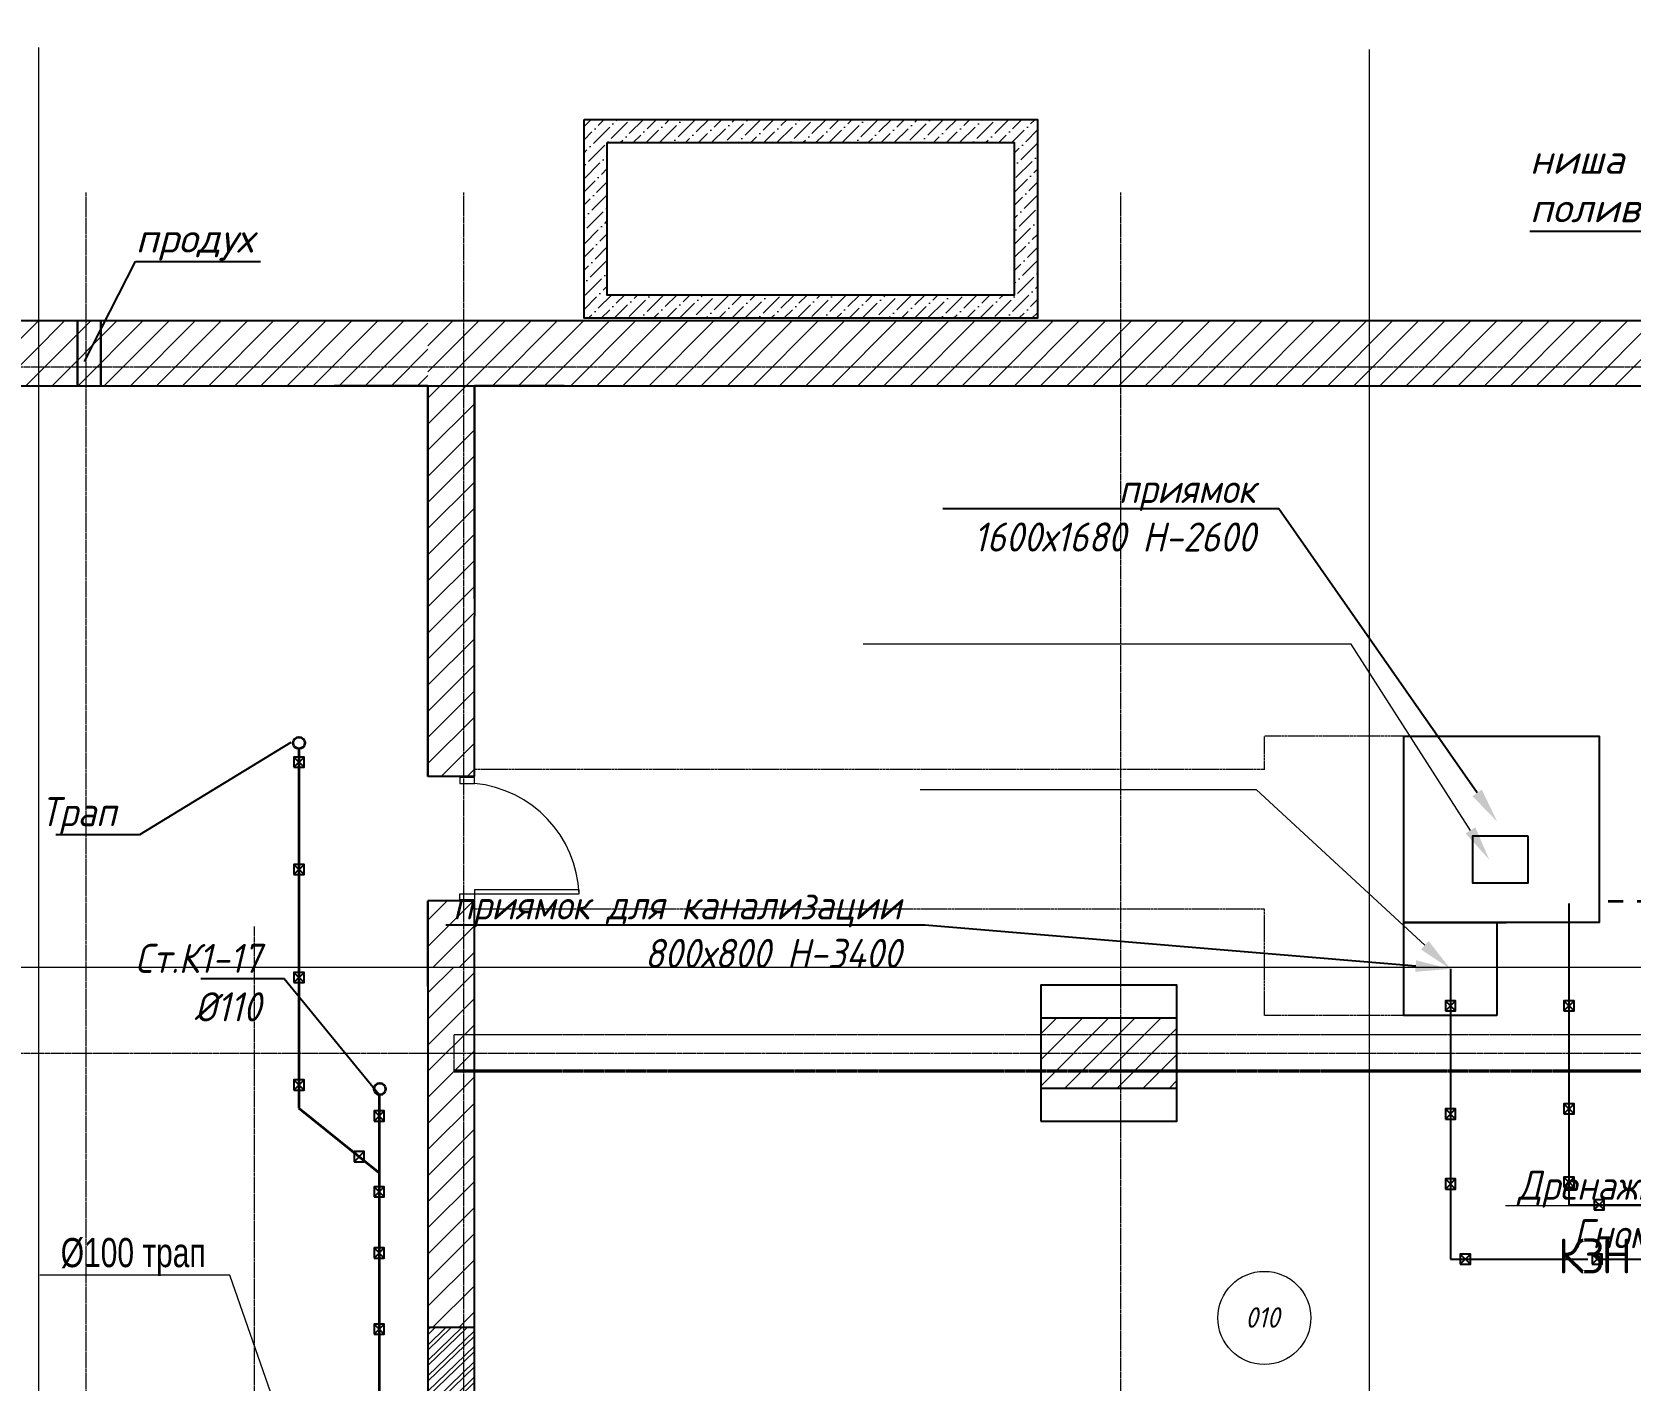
# Model space of a CAD drawing. Header units: millimetres. Extents: x -10178924 to 11692288, y -947381 to 58396.
# Drawn here: x 745672 to 759417, y -887320 to -875729 of the extents above; entities that cross this region are included whole.
import ezdxf
from ezdxf import colors
from ezdxf.entities.mleader import LeaderData, LeaderLine
from ezdxf.math import Vec2, Vec3

# ---------------------------------------------------------------- set-up
doc = ezdxf.new("R2010")
doc.units = ezdxf.units.MM
for name, pattern in [('Dashed 1', [250, 130, -120]), ('HIDDEN', [9.525, 6.35, -3.175]), ('короткая штриховая', [282.222222, 141.111111, -141.111111]), ('невидимая', [9.525, 6.35, -3.175]), ('осевая', [50.8, 31.75, -6.35, 6.35, -6.35])]:
    doc.linetypes.add(name, pattern=pattern)
for name, color, linetype, lineweight in [('!К3', 30, 'Continuous', 30), ('_0', 7, 'Continuous', 25), ('PDF _Разрезы', 7, 'Continuous', 9), ('АР_Двери', 250, 'Continuous', 9), ('Балки.1', 7, 'Continuous', 9), ('ВК_ К1', 24, 'Continuous', 35), ('Контур пол Подвал', 7, 'Continuous', 9), ('Основная ГКЛ', 250, 'Continuous', 9), ('Перегородки', 162, 'Continuous', 9), ('перегородки нов.', 112, 'Continuous', 30), ('Размеры осевые', 153, 'Continuous', 9), ('Стены.1', 7, 'Continuous', 25), ('Текст 0.09', 250, 'Continuous', 5), ('ШТРИХОВКА', 252, 'Continuous', 15)]:
    doc.layers.add(name, color=color, linetype=linetype, lineweight=lineweight)
for name, color, linetype in [('_надписи канализация', 7, 'Continuous'), ('PDF _Марки помещений', 5, 'Continuous'), ('ВК_Выноски', 7, 'Continuous'), ('Стены внутр.1', 7, 'Continuous')]:
    doc.layers.add(name, color=color, linetype=linetype)
doc.styles.add('ISOCPEUR', font='isocpeui.ttf', dxfattribs={"width": 0.9})
doc.styles.add('MOSOBL (isocpeur)', font='isocpeur.ttf')
doc.styles.add('НТПИ_ТИ', font='isocpeui.ttf', dxfattribs={"height": 250})

# ---------------------------------------------------------------- blocks, each defined once
blk = doc.blocks.new('_None')
blk = doc.blocks.new('A$C5282721b')
at = {"lineweight": 0, "true_color": 0x000000, "transparency": 33554687}
h = blk.add_hatch(dxfattribs=at)
h.set_pattern_fill('ANSI36', color=18, scale=25)
h.set_pattern_definition([(45, (-43227.7, 279085.83), (42.09495, 154.348152), [198.4375, -39.6875, 0, -39.6875])])
h.paths.add_polyline_path([(35183.808, 2128.057), (31283.391, 2128.057), (31283.391, 418.057), (35183.808, 418.057)])
h.paths.add_polyline_path([(34983.808, 1928.057), (34983.808, 618.057), (31483.391, 618.057), (31483.391, 1928.057)], flags=16)
at = {"layer": 'Перегородки', "lineweight": 20, "true_color": 0x000000, "transparency": 33554687}
h = blk.add_hatch(dxfattribs=at)
h.set_pattern_fill('ANSI32', color=18, scale=10, angle=359)
h.set_pattern_definition([(44, (3697.79, 237821.82), (-66.16621, 68.517116), []), (44, (3742.68, 237821.04), (-66.16621, 68.517116), [])])
h.paths.add_polyline_path([(30340.503, -8261.283), (29940.503, -8261.282), (29940.503, -8858.185), (30342.672, -8858.185)])
at = {"layer": 'ШТРИХОВКА', "ltscale": 100, "true_color": 0x000000, "transparency": 33554687}
h = blk.add_hatch(dxfattribs=at)
h.set_pattern_fill('ANSI31', color=18, scale=50)
h.set_pattern_definition([(45, (-79853.19, 25128.16), (-112.2532, 112.2532), [])])
h.paths.add_polyline_path([(23461.119, -5698.72), (20726.119, -5698.72), (20726.119, -6098.72), (23461.119, -6098.72), (23461.119, -6515.547), (23861.119, -6515.547), (23861.119, -5328.486), (23461.119, -5328.486)], flags=17)
h.paths.add_polyline_path([(17846.22, -11596.906), (8196.095, -11596.906), (8096.091, -11596.906), (5081.5, -11596.906), (5081.5, -12156.906), (17846.22, -12156.906), (17846.22, -11876.906)], flags=17)
h.paths.add_polyline_path([(8216.705, -5698.72), (8216.779, -6098.72), (19406.923, -6098.72), (19406.923, -5698.72)], flags=16)
h.paths.add_polyline_path([(4011.5, -12156.906), (4011.5, -11596.906), (86.923, -11596.906), (86.923, -9009.38), (86.923, -8929.368), (86.923, -6098.72), (3721.276, -6098.72), (3801.387, -6098.72), (9286.442, -6098.72), (9286.779, -5698.72), (86.923, -5698.72), (86.923, -161.943), (23461.119, -161.943), (23461.119, -4567.801), (23861.119, -4567.801), (23861.119, -3119.021), (23861.119, -2969.021), (23861.119, -161.943), (24472.507, -161.943), (29133.626, -161.943), (29283.626, -161.943), (29940.503, -161.943), (29940.503, 398.057), (-473.077, 398.057), (-473.077, -11800), (-473.077, -12156.906), (-0.293, -12156.906)])
h.paths.add_polyline_path([(23861.119, -9596.906), (23461.119, -9596.906), (23461.119, -11596.906), (18816.22, -11596.906), (18816.22, -12156.906), (23301.119, -12156.906), (23301.119, -15862.111), (25035.25, -15862.111), (25595.277, -15862.111), (25744.391, -15862.111), (25744.391, -15302.111), (23861.119, -15302.111), (23861.119, -12066.906)])
h.paths.add_polyline_path([(23461.119, -8546.906), (23861.119, -8546.906), (23861.119, -7571.566), (23461.119, -7571.566)], flags=17)
h = blk.add_hatch(dxfattribs=at)
h.set_pattern_fill('ANSI31', color=18, scale=50)
h.set_pattern_definition([(45, (-79853.01, 26279.86), (-112.2532, 112.2532), [])])
h.paths.add_polyline_path([(54269.391, -3939.953), (54269.391, 398.057), (51072.983, 398.057), (51081.553, -161.943), (53709.571, -162.311), (53709.571, -3940.43)])
h.paths.add_polyline_path([(30340.503, -4591.943), (29940.503, -4591.943), (29940.683, -5161.423), (30340.683, -5161.423)])
h.paths.add_polyline_path([(29940.503, -3521.943), (30340.503, -3521.908), (30340.683, -162.311), (50990.793, -161.943), (51100, -161.943), (51100, 398.057), (29940.503, 398.057)])
h = blk.add_hatch(dxfattribs=at)
h.set_pattern_fill('ANSI31', color=18, scale=50)
h.set_pattern_definition([(45, (-102723.39, 24113.07), (-112.2532, 112.2532), [])])
h.paths.add_polyline_path([(30340.503, -8261.282), (29940.503, -8261.282), (29940.503, -5161.054), (30340.503, -5161.054), (30340.503, -5741.281)])
h = blk.add_hatch(dxfattribs=at)
h.set_pattern_fill('ANSI31', color=18, scale=50)
h.set_pattern_definition([(45, (-97179.91, 22910.27), (-112.2532, 112.2532), [])])
h.paths.add_polyline_path([(36382.673, -6201.281), (35920.858, -6201.281), (35212.673, -6201.281), (35212.673, -5601.281), (36382.673, -5601.281)])
at = {"transparency": 33554687}
blk.add_line((39134.97, -4776.67), (39214.97, -4776.67), dxfattribs=at)
blk.add_line((39134.97, -4776.67), (39214.97, -4776.67), dxfattribs=at)
at = {"color": 18, "linetype": 'короткая штриховая', "ltscale": 0.02, "true_color": 0x000000, "transparency": 33554687}
blk.add_line((30165.416, -6046.445), (47851.287, -6046.445), dxfattribs=at)
at = {"layer": '_0', "color": 18, "true_color": 0x000000, "transparency": 33554687}
for p, q in [((38334.97, -3176.67), (40014.97, -3176.67)), ((38334.97, -4776.67), (38334.97, -3176.67)), ((40014.97, -3176.67), (40014.97, -4776.67)), ((40014.97, -4776.67), (38334.97, -4776.67))]:
    blk.add_line(p, q, dxfattribs=at)
for points in [[(38334.97, -3176.67), (40014.97, -3176.67), (40014.97, -4776.67), (38334.97, -4776.67)], [(38334.97, -3176.67), (40014.97, -3176.67), (40014.97, -4776.67), (38334.97, -4776.67)], [(39134.97, -5576.67), (38334.97, -5576.67), (38334.97, -4776.67), (39134.97, -4776.67)]]:
    blk.add_lwpolyline(points, close=True, dxfattribs=at)
at = {"layer": '_0', "color": 18, "ltscale": 100, "true_color": 0x000000, "transparency": 33554687, "elevation": -0.1}
blk.add_lwpolyline([(39404.573, -4035.981), (38924.573, -4035.981), (38924.573, -4435.981), (39404.573, -4435.981)], close=True, dxfattribs=at)
at = {"layer": 'PDF _Марки помещений', "color": 18, "lineweight": 9, "true_color": 0x000000, "transparency": 33554687}
blk.add_circle((37134.389, -8177.368), 400.064, dxfattribs=at)
at = {"layer": 'PDF _Разрезы', "color": 18, "lineweight": 9, "true_color": 0x000000, "transparency": 33554687}
for points in [[(26590.978, -58613.553), (26594.843, 2746.034)], [(39460.485, -52606.265), (39460.485, -21182.649), (38038.076, -21182.649), (38038.076, 2729.276)], [(-3851.775, -5161.054), (61037.167, -5161.054)]]:
    blk.add_lwpolyline(points, dxfattribs=at)
at = {"layer": 'АР_Двери', "color": 18, "true_color": 0x000000, "transparency": 33554687}
for points in [[(30340.503, -3581.908), (30340.503, -3531.908), (30215.503, -3531.908), (30215.503, -3581.908)], [(30340.503, -4531.943), (30340.503, -4581.943), (30215.503, -4581.943), (30215.503, -4531.943)], [(31240.503, -4531.943), (31240.503, -4496.943), (30340.503, -4496.943), (30340.503, -4531.943)]]:
    blk.add_lwpolyline(points, close=True, dxfattribs=at)
blk.add_arc((30248.837, -4570.065), 992.399, 2.2014945, 84.7001079, dxfattribs=at)
at = {"layer": 'Балки.1', "color": 18, "linetype": 'короткая штриховая', "ltscale": 0.02, "true_color": 0x000000, "transparency": 33554687}
for p, q in [((30165.416, -5741.281), (47851.287, -5741.281)), ((30165.416, -6061.281), (30165.416, -5741.281)), ((30165.416, -6061.281), (47851.287, -6061.281))]:
    blk.add_line(p, q, dxfattribs=at)
at = {"layer": 'ВК_Выноски', "linetype": 'ByBlock', "lineweight": 13, "transparency": 33554687}
blk.add_lwpolyline([(39207.762, -7211.661), (41882.852, -7211.661)], dxfattribs=at)
blk.add_lwpolyline([(39207.762, -7211.661), (41882.852, -7211.661)], dxfattribs=at)
at = {"layer": 'Контур пол Подвал', "color": 18, "linetype": 'невидимая', "true_color": 0x000000, "transparency": 33554687}
for p, q in [((38334.97, -3176.67), (37134.97, -3176.67)), ((37134.97, -3461.943), (37134.97, -3176.67)), ((37134.97, -3461.943), (30340.503, -3461.943)), ((37134.97, -4661.943), (30340.503, -4661.943)), ((37134.97, -5576.67), (37134.97, -4661.943)), ((38334.97, -5576.67), (37134.97, -5576.67))]:
    blk.add_line(p, q, dxfattribs=at)
at = {"layer": 'Основная ГКЛ', "color": 18, "linetype": 'HIDDEN', "ltscale": 5, "true_color": 0x000000, "transparency": 33554687}
for p, q in [((30215.503, -3521.908), (30340.503, -3521.908)), ((30340.503, -4591.943), (30215.503, -4591.943))]:
    blk.add_line(p, q, dxfattribs=at)
at = {"layer": 'Перегородки', "color": 18, "linetype": 'Continuous', "lineweight": 25, "true_color": 0x000000, "transparency": 33554687}
blk.add_line((30340.503, -8261.282), (29940.503, -8261.282), dxfattribs=at)
at = {"layer": 'перегородки нов.', "color": 18, "ltscale": 100, "true_color": 0x000000, "transparency": 33554687}
for p, q in [((26927.009, -161.943), (26927.009, 398.057)), ((27127.009, -161.943), (27127.009, 398.057))]:
    blk.add_line(p, q, dxfattribs=at)
at = {"layer": 'Размеры осевые', "color": 251, "linetype": 'осевая', "ltscale": 0.5, "transparency": 33554687}
for p, q in [((27000, -52200), (27000, 1500)), ((30250, -19000), (30250, 1500)), ((35900, -19000), (35900, 1500)), ((-9750, 0), (57900, 0)), ((28450, -58512.867), (28450, -4812.867)), ((-9750, -5900), (57900, -5900))]:
    blk.add_line(p, q, dxfattribs=at)
at = {"layer": 'Стены внутр.1', "color": 18, "true_color": 0x000000, "transparency": 33554687}
for p, q in [((29283.626, -161.943), (29133.626, -161.943)), ((31112.952, -161.943), (31262.952, -161.943)), ((30340.503, -1994.214), (30340.503, -2144.214))]:
    blk.add_line(p, q, dxfattribs=at)
at = {"layer": 'Стены внутр.1', "color": 18, "linetype": 'Continuous', "true_color": 0x000000, "transparency": 33554687}
for p, q in [((30340.503, -3521.943), (29940.503, -3521.943)), ((30340.503, -4591.943), (29940.503, -4591.943)), ((30340.503, -8261.282), (29940.503, -8261.282))]:
    blk.add_line(p, q, dxfattribs=at)
at = {"layer": 'Стены внутр.1', "color": 18, "linetype": 'Continuous', "true_color": 0x000000, "transparency": 33554687, "flags": 128}
for points in [[(29940.503, -161.943), (29940.503, -3521.943)], [(30340.503, -1994.214), (30340.503, -161.943)], [(30340.503, -3521.908), (30340.503, -2144.214)], [(29940.503, -4591.943), (29940.503, -8261.282)], [(30340.503, -11596.906), (30340.503, -4591.943)], [(29940.503, -8240.115), (29940.503, -10500.003)]]:
    blk.add_lwpolyline(points, dxfattribs=at)
at = {"layer": 'Стены.1', "color": 18, "linetype": 'Continuous', "true_color": 0x000000, "transparency": 33554687}
for p, q in [((29940.503, -161.943), (29283.626, -161.943)), ((29940.503, -3521.943), (29940.503, -161.943)), ((31112.952, -161.943), (30340.503, -161.943)), ((30340.503, -161.943), (30340.503, -1994.214)), ((29940.503, -5327.59), (29940.503, -4591.943))]:
    blk.add_line(p, q, dxfattribs=at)
at = {"layer": 'Стены.1', "color": 18, "linetype": 'Continuous', "lineweight": 25, "true_color": 0x000000, "transparency": 33554687, "flags": 128}
for points in [[(31283.391, 2128.057), (35183.808, 2128.057), (35183.808, 418.057), (31283.391, 418.057)], [(31483.391, 1928.057), (34983.808, 1928.057), (34983.808, 618.057), (31483.391, 618.057)]]:
    blk.add_lwpolyline(points, close=True, dxfattribs=at)
at = {"layer": 'Стены.1', "color": 18, "linetype": 'Continuous', "true_color": 0x000000, "transparency": 33554687, "flags": 128}
for points in [[(-473.077, 398.057), (54269.391, 398.057)], [(86.923, -161.943), (53709.391, -161.943)], [(24622.507, -161.943), (29133.626, -161.943)], [(29283.626, -161.943), (29940.503, -161.943)], [(30340.503, -161.943), (31112.952, -161.943)], [(31262.952, -161.943), (47875.244, -161.943)]]:
    blk.add_lwpolyline(points, dxfattribs=at)
for points in [[(35212.673, -6486.281), (36382.673, -6486.281), (36382.673, -5316.281), (35212.673, -5316.281)], [(35212.673, -6201.281), (36382.673, -6201.281), (36382.673, -5601.281), (35212.673, -5601.281)]]:
    blk.add_lwpolyline(points, close=True, dxfattribs=at)
at = {"layer": 'Текст 0.09', "color": 7, "linetype": 'ByBlock', "lineweight": -2, "ltscale": 100, "transparency": 33554687}
blk.add_line((27426.479, 907.389), (27426.839, 907.389), dxfattribs=at)
blk.add_line((27426.479, 907.389), (27426.839, 907.389), dxfattribs=at)
for points in [[(39418.026, 1168.384), (42488.57, 1168.384)], [(39418.026, 1168.384), (42488.57, 1168.384)], [(26987.08, 45.11), (27426.479, 907.389)], [(26987.08, 45.11), (27426.479, 907.389)], [(27426.839, 907.389), (28502.118, 907.389)], [(27426.839, 907.389), (28502.118, 907.389)]]:
    blk.add_lwpolyline(points, dxfattribs=at)
at = {"layer": 'Текст 0.09', "color": 7, "ltscale": 100, "transparency": 33554687}
blk.add_solid([(26987.107, 45.096), (26986.998, 44.949), (26987.053, 45.123)], dxfattribs=at)
blk.add_solid([(26987.107, 45.096), (26986.998, 44.949), (26987.053, 45.123)], dxfattribs=at)
at = {"layer": 'PDF _Марки помещений', "color": 18, "lineweight": 9, "true_color": 0x000000, "transparency": 33554687, "insert": (36971.415, -8261.083), "char_height": 175, "attachment_point": 7, "style": 'ISOCPEUR'}
blk.add_mtext('010', dxfattribs=at)
at = {"layer": 'ВК_Выноски', "lineweight": -2, "transparency": 33554687, "insert": (40545.262, -6911.661), "char_height": 250, "width": 218673.81376, "attachment_point": 2, "style": 'ISOCPEUR'}
blk.add_mtext('Дренажный насос ^JГном 10-10', dxfattribs=at)
blk.add_mtext('Дренажный насос ^JГном 10-10', dxfattribs=at)
at = {"layer": 'Текст 0.09', "color": 7, "ltscale": 100, "transparency": 33554687, "char_height": 250, "attachment_point": 1, "style": 'НТПИ_ТИ'}
for s, insert in [('ниша для выпуска\\Pполивочного крана', (39418.026, 1910.051)), ('ниша для выпуска\\Pполивочного крана', (39418.026, 1910.051)), ('продух', (27426.929, 1232.389)), ('продух', (27426.929, 1232.389))]:
    blk.add_mtext(s, dxfattribs=dict(at, insert=insert))

msp = doc.modelspace()

# ---------------------------------------------------------------- linework, layer by layer
at = {"layer": '!К3', "linetype": 'Dashed 1', "lineweight": 35}
msp.add_line((771607.2, -883207.1), (759152, -883207.1), dxfattribs=at)
for p, q in [((747925.3, -881964.3), (748012.4, -882051.3)), ((748012.4, -881964.3), (747925.3, -882051.3)), ((747925.3, -882886.4), (748012.4, -882973.5)), ((748012.4, -882886.4), (747925.3, -882973.5)), ((758272, -883385.5), (758352, -883385.5)), ((747925.3, -883815), (748012.4, -883902.1)), ((748012.4, -883815), (747925.3, -883902.1)), ((757828.5, -884059.4), (757915.5, -884146.4)), ((757915.5, -884059.4), (757828.5, -884146.4)), ((758847.7, -884059.9), (758934.8, -884146.9)), ((758934.8, -884059.9), (758847.7, -884146.9)), ((747925.3, -884739.9), (748012.4, -884826.9)), ((748012.4, -884739.9), (747925.3, -884826.9)), ((748615.4, -885006.1), (748702.5, -885093.2)), ((748702.5, -885006.1), (748615.4, -885093.2)), ((757828.5, -884989.7), (757915.5, -885076.7)), ((757915.5, -884989.7), (757828.5, -885076.7)), ((758847.7, -884944.1), (758934.8, -885031.2)), ((758934.8, -884944.1), (758847.7, -885031.2)), ((748442.4, -885355.8), (748529.5, -885442.8)), ((748529.5, -885355.8), (748442.4, -885442.8)), ((748615.4, -885658.4), (748702.5, -885745.4)), ((748702.5, -885658.4), (748615.4, -885745.4)), ((757828.5, -885591.2), (757915.5, -885678.2)), ((757915.5, -885591.2), (757828.5, -885678.2)), ((758847.7, -885575.7), (758934.8, -885662.8)), ((758934.8, -885575.7), (758847.7, -885662.8)), ((759107.6, -885770.8), (759194.7, -885857.8)), ((759194.7, -885770.8), (759107.6, -885857.8)), ((748615.4, -886184.4), (748702.5, -886271.4)), ((748702.5, -886184.4), (748615.4, -886271.4)), ((757957, -886237.4), (758044.1, -886324.5)), ((758044.1, -886237.4), (757957, -886324.5)), ((748615.4, -886840.3), (748702.5, -886927.3)), ((748702.5, -886840.3), (748615.4, -886927.3))]:
    msp.add_line(p, q)
for points in [[(747925.3, -882051.3), (748012.4, -882051.3), (748012.4, -881964.3), (747925.3, -881964.3)], [(747925.3, -882973.5), (748012.4, -882973.5), (748012.4, -882886.4), (747925.3, -882886.4)], [(747925.3, -883902.1), (748012.4, -883902.1), (748012.4, -883815), (747925.3, -883815)], [(757828.5, -884146.4), (757915.5, -884146.4), (757915.5, -884059.4), (757828.5, -884059.4)], [(758847.7, -884146.9), (758934.8, -884146.9), (758934.8, -884059.9), (758847.7, -884059.9)], [(747925.3, -884826.9), (748012.4, -884826.9), (748012.4, -884739.9), (747925.3, -884739.9)], [(748615.4, -885093.2), (748702.5, -885093.2), (748702.5, -885006.1), (748615.4, -885006.1)], [(757828.5, -885076.7), (757915.5, -885076.7), (757915.5, -884989.7), (757828.5, -884989.7)], [(758847.7, -885031.2), (758934.8, -885031.2), (758934.8, -884944.1), (758847.7, -884944.1)], [(748442.4, -885442.8), (748529.5, -885442.8), (748529.5, -885355.8), (748442.4, -885355.8)], [(748615.4, -885745.4), (748702.5, -885745.4), (748702.5, -885658.4), (748615.4, -885658.4)], [(757828.5, -885678.2), (757915.5, -885678.2), (757915.5, -885591.2), (757828.5, -885591.2)], [(758847.7, -885662.8), (758934.8, -885662.8), (758934.8, -885575.7), (758847.7, -885575.7)], [(759107.6, -885857.8), (759194.7, -885857.8), (759194.7, -885770.8), (759107.6, -885770.8)], [(748615.4, -886271.4), (748702.5, -886271.4), (748702.5, -886184.4), (748615.4, -886184.4)], [(757957, -886324.5), (758044.1, -886324.5), (758044.1, -886237.4), (757957, -886237.4)], [(748615.4, -886927.3), (748702.5, -886927.3), (748702.5, -886840.3), (748615.4, -886840.3)]]:
    msp.add_lwpolyline(points, close=True)
at = {"layer": '_0', "color": 219, "ltscale": 100, "true_color": 0x642165}
for p, q in [((758891.3, -883222.3), (758891.3, -885814.3)), ((757872, -883785.5), (757872, -886280.9)), ((758891.3, -885814.3), (763001.2, -885814.3)), ((757872, -886280.9), (763001.2, -886280.9))]:
    msp.add_line(p, q, dxfattribs=at)
at = {"layer": '_0', "color": 18, "true_color": 0x000000}
for points in [[(757472, -881785.5), (759152, -881785.5), (759152, -883385.5), (757472, -883385.5)], [(757472, -881785.5), (759152, -881785.5), (759152, -883385.5), (757472, -883385.5)], [(758272, -884185.5), (757472, -884185.5), (757472, -883385.5), (758272, -883385.5)]]:
    msp.add_lwpolyline(points, close=True, dxfattribs=at)
at = {"layer": '_0', "ltscale": 100, "elevation": -0.1}
msp.add_lwpolyline([(758541.6, -882644.8), (758061.6, -882644.8), (758061.6, -883044.8), (758541.6, -883044.8)], close=True, dxfattribs=at)
at = {"layer": 'ВК_ К1'}
for p, q in [((747968.8, -881892.5), (747968.8, -884982.2)), ((747968.8, -884982.2), (748658.9, -885538.8))]:
    msp.add_line(p, q, dxfattribs=at)
msp.add_lwpolyline([(748658.9, -884867.8), (748658.9, -888080.8), (748809.4, -888217.3)], dxfattribs=at)
at = {"layer": 'ВК_ К1', "ltscale": 100}
msp.add_circle((747968.8, -881842.5), 50, dxfattribs=at)
at = {"layer": 'ВК_ К1'}
msp.add_circle((748664.1, -884818), 50, dxfattribs=at)

# ---------------------------------------------------------------- leaders
at = {"layer": '_0'}
ml = msp.add_multileader_mtext('Standard', dxfattribs=at)
ml.set_content('{\\fArial Narrow|b0|i0|c0|p34;\\C7;%%C1\\fArial Narrow|b0|i0|c204|p34;0\\fArial Narrow|b0|i0|c0|p34;0\\fArial Narrow|b0|i0|c204|p34; трап}', color=256, style='ISOCPEUR')
ml.set_leader_properties(lineweight=13)
ml.set_arrow_properties(name='NONE')
ml.build(insert=Vec2(0, 0))
ml.multileader.update_dxf_attribs({"text_left_attachment_type": 6, "text_right_attachment_type": 6, "dogleg_length": 100, "arrow_head_size": 300})
ctx = ml.context
ctx.base_point, ctx.char_height, ctx.arrow_head_size, ctx.landing_gap_size, ctx.plane_origin = Vec3(746055, -886419), 250, 300, 0.09, Vec3(758716.8, -880166)
ctx.left_attachment, ctx.right_attachment = 6, 6
notes = []
notes.append((ctx, [(1, (1, 1, 0), (747373.8, -886419), (-1, 0), 100, [(1, [(747967.2, -888114.9)], 0, [])])]))
ctx.mtext.insert, ctx.mtext.width, ctx.mtext.flow_direction = Vec3(745919.6, -886099.6), 2067.973, 5
at = {"layer": '_надписи канализация', "lineweight": -2}
ml = msp.add_multileader_mtext('Standard', dxfattribs=at)
ml.set_content('\\A1;Приямок{\\Fisocp3|c204; }800{\\fArial|b0|i0|c204|p34;х}800х800(h)\\P{\\fArial|b0|i0|c204|p34;с\\Fisocp3|c204; }насосом дренажным {\\A0;\\H0.91667x;ГНОМ 10-10Г\\A1;\\H1.09091x; \\PN=1,1 кВт \\P (1 раб)\\Fisocp3|c204; \\fISOCPEUR|b0|i0|c204|p34;(закрыть рифленым железом)}', color=256, style='ISOCPEUR')
ml.set_leader_properties(lineweight=13)
ml.set_arrow_properties(name='NONE')
ml.build(insert=Vec2(0, 0))
ml.multileader.update_dxf_attribs({"text_left_attachment_type": 6, "text_right_attachment_type": 6, "dogleg_length": 100, "arrow_head_size": 300, "scale": 100})
ctx = ml.context
ctx.base_point, ctx.scale, ctx.char_height, ctx.arrow_head_size, ctx.landing_gap_size, ctx.plane_origin = Vec3(726724.9, -876080.2), 100, 250, 300, 0.09, Vec3(722250.4, -879799.4)
ctx.left_attachment, ctx.right_attachment, ctx.text_align_type = 6, 6, 1
notes.append((ctx, [(0, (1, 1, 0), (726624.9, -876080.2), (1, 0), 100, [(1, [(727663, -882471)], 0, [])])]))
ctx.mtext.insert, ctx.mtext.width, ctx.mtext.alignment, ctx.mtext.flow_direction = Vec3(729650, -875755.2), 5926.326, 2, 5
at = {"layer": 'ВК_Выноски'}
ml = msp.add_multileader_mtext('Standard', dxfattribs=at)
ml.set_content('{\\W0.9;Ст.К1-16\\P%%C110 }', color=7, style='ISOCPEUR')
ml.set_leader_properties(color=7, linetype='ByLayer', lineweight=-1)
ml.set_arrow_properties(name='NONE')
ml.build(insert=Vec2(0, 0))
ml.multileader.update_dxf_attribs({"text_left_attachment_type": 6, "text_right_attachment_type": 6, "dogleg_length": 0.36, "arrow_head_size": 300})
ctx = ml.context
ctx.base_point, ctx.char_height, ctx.arrow_head_size, ctx.landing_gap_size, ctx.plane_origin = Vec3(743951.6, -877035.4), 250, 300, 100, Vec3(754004.9, -908315.9)
ctx.left_attachment, ctx.right_attachment = 6, 6
notes.append((ctx, [(0, (1, 1, 0), (743851.3, -877035.4), (1, 0), 100.4, [(0, [(742511.7, -881040.9)], 0, [])])]))
ctx.mtext.insert, ctx.mtext.width, ctx.mtext.flow_direction = Vec3(744051.6, -876735.4), 2836.691, 5
ml = msp.add_multileader_mtext('Standard', dxfattribs=at)
ml.set_content('{\\C256;приямок\\P 1600х1680 H-2600}', color=7, style='ISOCPEUR')
ml.set_leader_properties(color=256, linetype='ByLayer', lineweight=-1)
ml.build(insert=Vec2(0, 0))
ml.multileader.update_dxf_attribs({"text_left_attachment_type": 6, "text_right_attachment_type": 6, "dogleg_length": 100.4, "arrow_head_size": 300})
ctx = ml.context
ctx.base_point, ctx.char_height, ctx.arrow_head_size, ctx.landing_gap_size, ctx.plane_origin = Vec3(753394.3, -879829.9), 250, 300, 100, Vec3(753267.2, -903595.8)
ctx.left_attachment, ctx.right_attachment, ctx.text_align_type = 6, 6, 2
notes.append((ctx, [(1, (1, 1, 0), (756397.1, -879829.9), (-1, 0), 100.4, [(0, [(758273.5, -882518.2)], 0, [])])]))
ctx.mtext.insert, ctx.mtext.width, ctx.mtext.alignment, ctx.mtext.flow_direction = Vec3(756196.7, -879529.9), 3879.846, 3, 5
at = {"layer": 'ВК_Выноски', "lineweight": -2}
ml = msp.add_multileader_mtext('Standard', dxfattribs=at)
ml.set_content('Канализационная станция\\P SANICUBIC CLASSIC IP68', color=256, style='ISOCPEUR')
ml.set_leader_properties(lineweight=13)
ml.build(insert=Vec2(0, 0))
ml.multileader.update_dxf_attribs({"text_left_attachment_type": 6, "text_right_attachment_type": 6, "dogleg_length": 1, "arrow_head_size": 300, "scale": 100})
ctx = ml.context
ctx.base_point, ctx.scale, ctx.char_height, ctx.arrow_head_size, ctx.landing_gap_size, ctx.plane_origin = Vec3(753004.1, -880992.7, -0.1), 100, 250, 300, 0.09, Vec3(756446.9, -883897.6, -0.1)
ctx.left_attachment, ctx.right_attachment, ctx.text_align_type = 6, 6, 1
notes.append((ctx, [(1, (1, 1, 0), (757018.6, -880992.7, -0.1), (-1, 0), 100, [(0, [(758206.2, -882846.5, -0.1)], 0, [])])]))
ctx.mtext.insert, ctx.mtext.width, ctx.mtext.alignment, ctx.mtext.flow_direction = Vec3(754837.2, -880692.7, -0.1), 218673.814, 2, 5
at = {"layer": 'ВК_Выноски'}
ml = msp.add_multileader_mtext('Standard', dxfattribs=at)
ml.set_content('{\\W0.9;Трап}', color=7, style='ISOCPEUR')
ml.set_leader_properties(color=7, linetype='ByLayer', lineweight=-1)
ml.set_arrow_properties(name='NONE')
ml.build(insert=Vec2(0, 0))
ml.multileader.update_dxf_attribs({"text_left_attachment_type": 6, "text_right_attachment_type": 6, "dogleg_length": 0.36, "arrow_head_size": 300})
ctx = ml.context
ctx.base_point, ctx.char_height, ctx.arrow_head_size, ctx.landing_gap_size, ctx.plane_origin = Vec3(745671.2, -882633.5), 250, 300, 100, Vec3(756115.8, -903699.5)
ctx.left_attachment, ctx.right_attachment, ctx.text_align_type = 6, 6, 2
notes.append((ctx, [(1, (1, 1, 0), (746597.6, -882633.5), (-1, 0), 100.4, [(0, [(747897.7, -881837.3)], 0, [])])]))
ctx.mtext.insert, ctx.mtext.width, ctx.mtext.alignment, ctx.mtext.flow_direction = Vec3(746397.2, -882308.5), 513.532, 3, 5
at = {"layer": 'ВК_Выноски', "lineweight": -2}
ml = msp.add_multileader_mtext('Standard', dxfattribs=at)
ml.set_content('Насос Фекальный ^JВихрь ФН-3 MAX', color=256, style='ISOCPEUR')
ml.set_leader_properties(lineweight=13)
ml.build(insert=Vec2(0, 0))
ml.multileader.update_dxf_attribs({"text_left_attachment_type": 6, "text_right_attachment_type": 6, "dogleg_length": 1, "arrow_head_size": 300, "scale": 100})
ctx = ml.context
ctx.base_point, ctx.scale, ctx.char_height, ctx.arrow_head_size, ctx.landing_gap_size, ctx.plane_origin = Vec3(753569.9, -882245.8, -0.1), 100, 250, 300, 0.09, Vec3(759215, -881755.3, -0.1)
ctx.left_attachment, ctx.right_attachment, ctx.text_align_type = 6, 6, 1
notes.append((ctx, [(1, (1, 1, 0), (756204.4, -882245.8, -0.1), (-1, 0), 100, [(0, [(757872, -883785.5, -0.1)], 0, [])])]))
ctx.mtext.insert, ctx.mtext.width, ctx.mtext.alignment, ctx.mtext.flow_direction = Vec3(754766.9, -881920.8, -0.1), 218673.814, 2, 5
at = {"layer": 'ВК_Выноски'}
ml = msp.add_multileader_mtext('Standard', dxfattribs=at)
ml.set_content('{\\C256;приямок для канализации\\P 800х800 H-3400}', color=7, style='ISOCPEUR')
ml.set_leader_properties(color=256, linetype='ByLayer', lineweight=-1)
ml.build(insert=Vec2(0, 0))
ml.multileader.update_dxf_attribs({"text_left_attachment_type": 6, "text_right_attachment_type": 6, "dogleg_length": 100.4, "arrow_head_size": 300})
ctx = ml.context
ctx.base_point, ctx.char_height, ctx.arrow_head_size, ctx.landing_gap_size, ctx.plane_origin = Vec3(749251.9, -883410.5), 250, 300, 100, Vec3(753780.4, -900685.2)
ctx.left_attachment, ctx.right_attachment, ctx.text_align_type = 6, 6, 2
notes.append((ctx, [(1, (1, 1, 0), (753350.5, -883410.5), (-1, 0), 100.4, [(0, [(757872, -883785.5)], 0, [])])]))
ctx.mtext.insert, ctx.mtext.width, ctx.mtext.alignment, ctx.mtext.flow_direction = Vec3(753150.1, -883110.5), 3879.846, 3, 5
ml = msp.add_multileader_mtext('Standard', dxfattribs=at)
ml.set_content('{\\W0.9;Ст.К1-17\\P%%C110 }', color=7, style='ISOCPEUR')
ml.set_leader_properties(color=7, linetype='ByLayer', lineweight=-1)
ml.set_arrow_properties(name='NONE')
ml.build(insert=Vec2(0, 0))
ml.multileader.update_dxf_attribs({"text_left_attachment_type": 6, "text_right_attachment_type": 6, "dogleg_length": 0.36, "arrow_head_size": 300})
ctx = ml.context
ctx.base_point, ctx.char_height, ctx.arrow_head_size, ctx.landing_gap_size, ctx.plane_origin = Vec3(746316.6, -883869.7), 250, 300, 100, Vec3(750945.2, -912118.2)
ctx.left_attachment, ctx.right_attachment, ctx.text_align_type = 6, 6, 2
notes.append((ctx, [(1, (1, 1, 0), (747842.7, -883869.7), (-1, 0), 100.4, [(0, [(748658.9, -884867.8)], 0, [])])]))
ctx.mtext.insert, ctx.mtext.width, ctx.mtext.alignment, ctx.mtext.flow_direction = Vec3(747642.4, -883569.7), 513.532, 3, 5
for ctx, leaders in notes:
    for number, flags, end, landing, length, lines in leaders:
        leader = LeaderData()
        leader.index, (leader.has_last_leader_line, leader.has_dogleg_vector, leader.attachment_direction) = number, flags
        leader.last_leader_point, leader.dogleg_vector, leader.dogleg_length = Vec3(end), Vec3(landing), length
        for number, points, colour, breaks in lines:
            line = LeaderLine()
            line.index, line.vertices, line.color, line.breaks = number, Vec3.list(points), colors.encode_raw_color(colour), breaks
            leader.lines.append(line)
        ctx.leaders.append(leader)

# ---------------------------------------------------------------- next in the draw order: texts
at = {"layer": '_0', "color": 7, "lineweight": 60, "insert": (759095.5, -886254.2), "char_height": 300, "width": 78.105, "attachment_point": 5, "style": 'MOSOBL (isocpeur)', "bg_fill": 3, "box_fill_scale": 1, "bg_fill_color": 256, "bg_fill_transparency": 0}
msp.add_mtext('{\\T0.85;К3Н}', dxfattribs=at)

# ---------------------------------------------------------------- next in the draw order: linework, layer by layer
for p, q in [((759091, -886237.4), (759178.1, -886324.5)), ((759178.1, -886237.4), (759091, -886324.5))]:
    msp.add_line(p, q)
msp.add_lwpolyline([(759091, -886324.5), (759178.1, -886324.5), (759178.1, -886237.4), (759091, -886237.4)], close=True)

# ---------------------------------------------------------------- next in the draw order: block references
msp.add_blockref('A$C5282721b', (719137, -878608.8))

doc.saveas('drawing.dxf')
